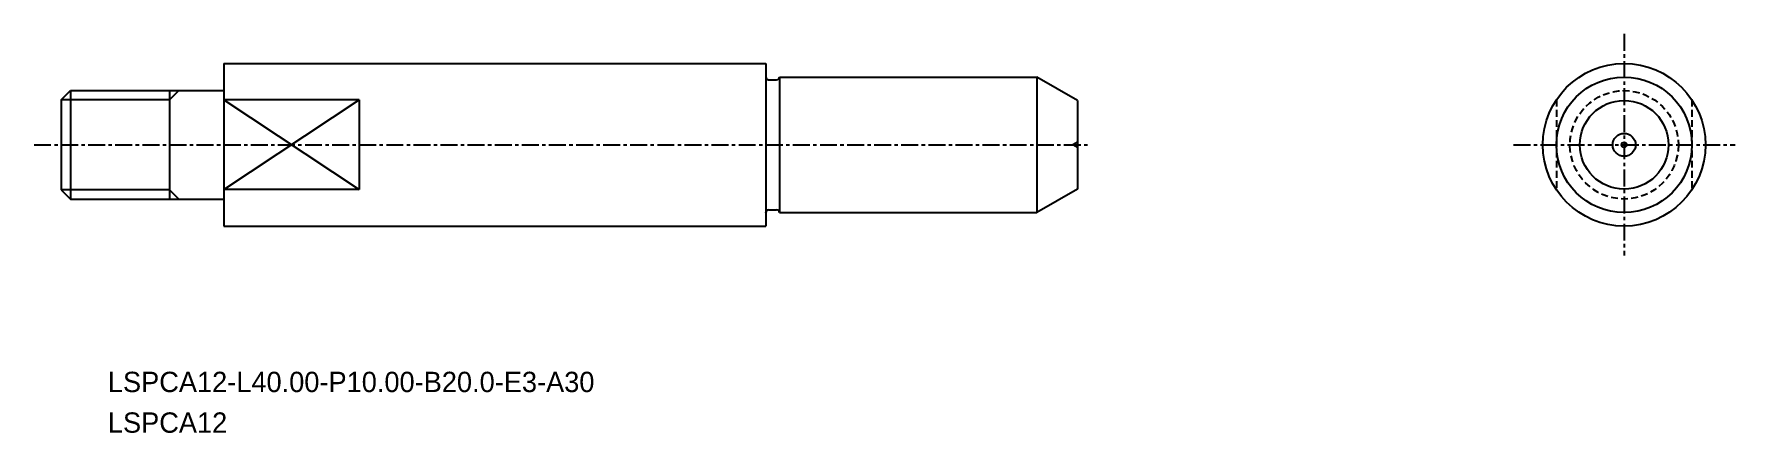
# Model space of a CAD drawing. Extents: x -1215 to -1090, y -555 to -526.
import ezdxf

# ---------------------------------------------------------------- set-up
doc = ezdxf.new("R2010")
doc.units = 0
doc.linetypes.add('CENTER', pattern=[2, 1.25, -0.25, 0.25, -0.25])
doc.linetypes.add('DASHED', pattern=[0.75, 0.5, -0.25])
doc.layers.get('0').update_dxf_attribs({"linetype": 'CONTINUOUS'})
doc.layers.add('CENTER', color=1, linetype='CENTER')

msp = doc.modelspace()

# ---------------------------------------------------------------- linework, layer by layer
for p, q in [((-1201.42, -527.7), (-1201.42, -539.7)), ((-1161.42, -527.7), (-1161.42, -539.7)), ((-1160.42, -528.7), (-1160.42, -538.7)), ((-1138.42, -530.43), (-1141.42, -528.7)), ((-1213.42, -530.37), (-1212.74, -529.7)), ((-1213.42, -530.37), (-1213.42, -537.02)), ((-1212.74, -529.7), (-1212.74, -537.7)), ((-1205.42, -529.7), (-1205.42, -537.7)), ((-1191.42, -530.38), (-1201.42, -530.38)), ((-1191.42, -530.38), (-1191.42, -537.01)), ((-1213.42, -537.02), (-1212.74, -537.7)), ((-1191.42, -537.01), (-1201.42, -537.01)), ((-1138.42, -536.97), (-1141.42, -538.7))]:
    msp.add_line(p, q)
at = {"color": 7, "linetype": 'CONTINUOUS'}
for p, q in [((-1201.42, -527.7), (-1161.42, -527.7)), ((-1161.42, -528.69), (-1161.42, -528.7)), ((-1161.22, -528.9), (-1160.62, -528.9)), ((-1160.42, -528.7), (-1160.42, -528.7)), ((-1160.42, -528.7), (-1141.42, -528.7)), ((-1212.74, -529.7), (-1201.42, -529.7)), ((-1212.74, -537.7), (-1201.42, -537.7)), ((-1201.42, -539.7), (-1161.42, -539.7)), ((-1161.42, -538.71), (-1161.42, -538.7)), ((-1161.22, -538.5), (-1160.62, -538.5)), ((-1160.42, -538.7), (-1141.42, -538.7)), ((-1160.42, -538.7), (-1160.42, -538.7))]:
    msp.add_line(p, q, dxfattribs=at)
at = {"linetype": 'CONTINUOUS'}
for p, q in [((-1141.42, -528.7), (-1141.42, -538.7)), ((-1138.42, -530.43), (-1138.42, -536.97))]:
    msp.add_line(p, q, dxfattribs=at)
at = {"color": 3, "linetype": 'CONTINUOUS'}
for p, q in [((-1205.42, -530.37), (-1213.42, -530.37)), ((-1205.42, -530.37), (-1204.74, -529.7)), ((-1205.42, -537.02), (-1213.42, -537.02)), ((-1205.42, -537.02), (-1204.74, -537.7))]:
    msp.add_line(p, q, dxfattribs=at)
at = {"color": 3}
for p, q in [((-1201.42, -530.38), (-1191.42, -537.01)), ((-1201.42, -537.01), (-1191.42, -530.38)), ((-1138.42, -533.51), (-1138.76, -533.7)), ((-1138.42, -533.89), (-1138.76, -533.7))]:
    msp.add_line(p, q, dxfattribs=at)
at = {"color": 3, "linetype": 'DASHED'}
for p, q in [((-1103.08, -530.38), (-1103.08, -537.01)), ((-1093.08, -530.38), (-1093.08, -537.01))]:
    msp.add_line(p, q, dxfattribs=at)
at = {"linetype": 'CONTINUOUS'}
msp.add_circle((-1098.08, -533.7), 6, dxfattribs=at)
for radius in [5, 3.27, 0.845, 0.192]:
    msp.add_circle((-1098.08, -533.7), radius)
at = {"color": 3, "linetype": 'DASHED'}
msp.add_circle((-1098.08, -533.7), 4, dxfattribs=at)
at = {"color": 7, "linetype": 'CONTINUOUS'}
for centre, start, end in [((-1161.22, -528.7), 180, 270), ((-1160.62, -528.7), 270, 0), ((-1161.22, -538.7), 90, 180), ((-1160.62, -538.7), 0, 90)]:
    msp.add_arc(centre, 0.2, start, end, dxfattribs=at)
at = {"layer": 'CENTER', "color": 1, "linetype": 'CENTER'}
for p, q in [((-1098.08, -525.52), (-1098.08, -541.87)), ((-1215.42, -533.7), (-1137.42, -533.7)), ((-1106.25, -533.7), (-1089.9, -533.7))]:
    msp.add_line(p, q, dxfattribs=at)

# ---------------------------------------------------------------- texts
for s, p in [('LSPCA12-L40.00-P10.00-B20.0-E3-A30', (-1209.97, -551.95)), ('LSPCA12', (-1209.97, -554.95))]:
    msp.add_text(s, height=1.5).set_placement(p)

doc.saveas('drawing.dxf')
